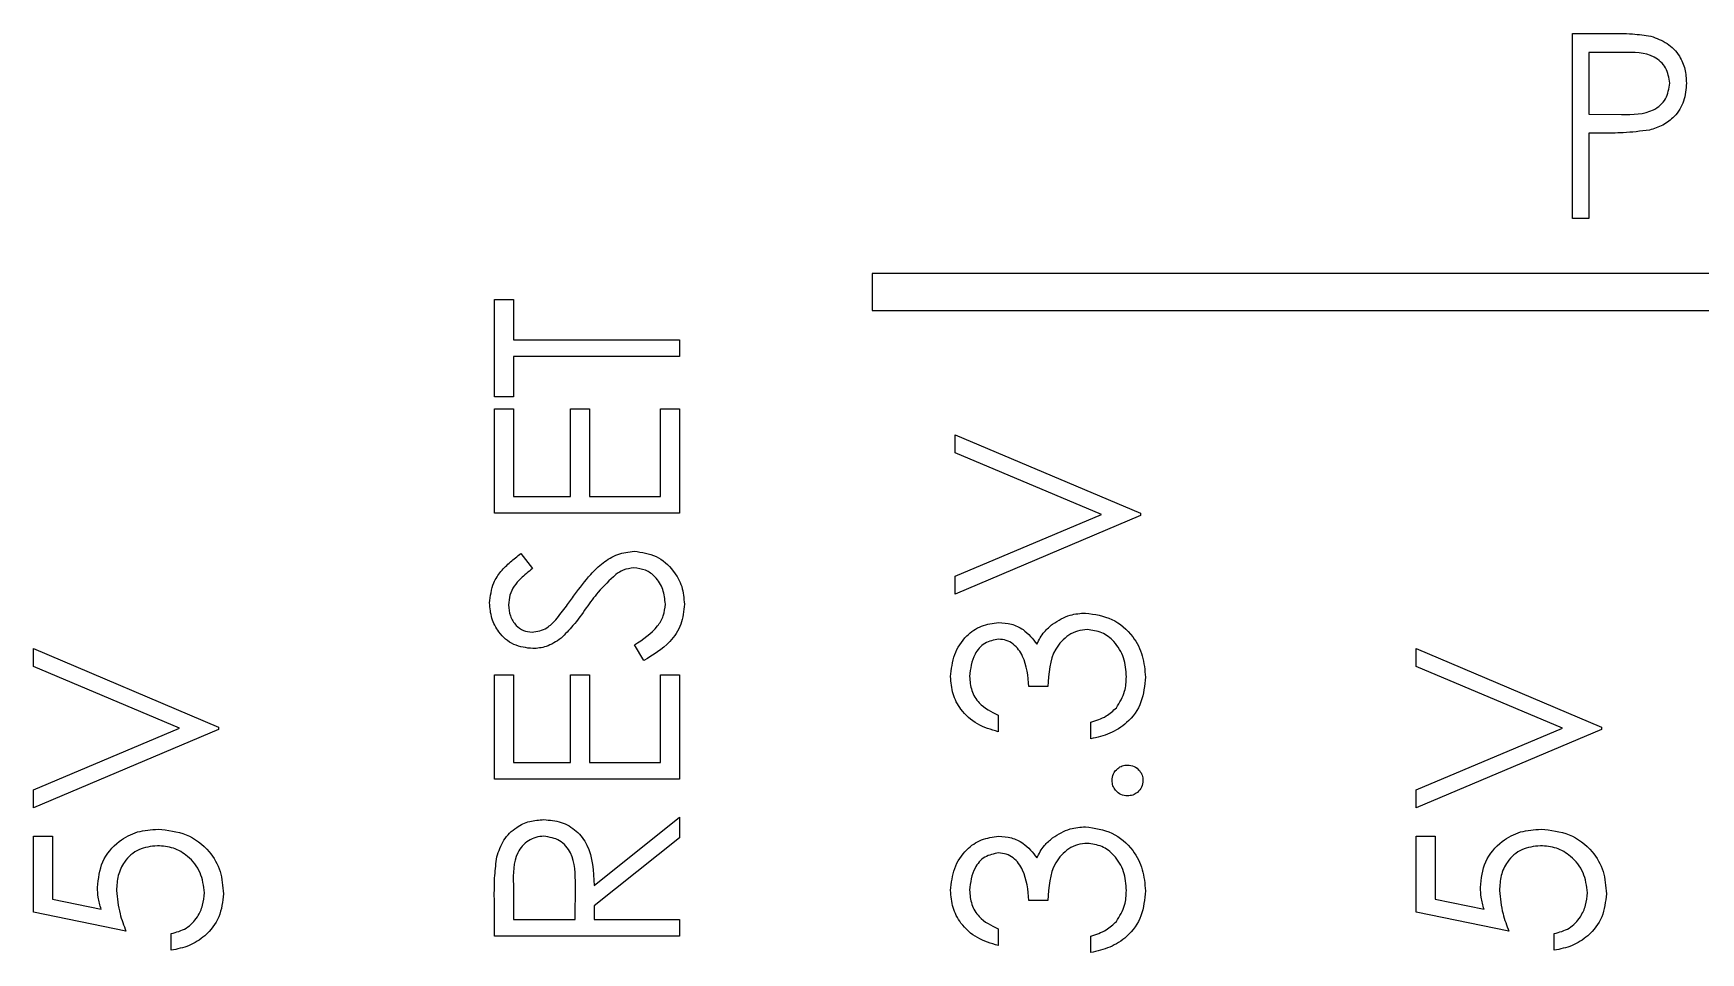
# Model space of a CAD drawing. Header units: millimetres. Extents: x -2889 to 8174, y 2447 to 8478.
# Drawn here: x 2747.562 to 2748.462, y 3450.784 to 3451.281 of the extents above; entities that cross this region are included whole.
import ezdxf

# ---------------------------------------------------------------- set-up
doc = ezdxf.new("R2010")
doc.units = ezdxf.units.MM

msp = doc.modelspace()

# ---------------------------------------------------------------- linework, layer by layer
at = {"color": 7, "linetype": 'Continuous', "lineweight": 25}
for p, q in [((2748.39236, 3451.18058), (2748.39236, 3451.28058)), ((2748.39236, 3451.28058), (2748.41197, 3451.28058)), ((2748.40133, 3451.27032), (2748.40133, 3451.23699)), ((2748.41962, 3451.27032), (2748.40133, 3451.27032)), ((2748.40133, 3451.23699), (2748.41884, 3451.23677)), ((2748.40133, 3451.22673), (2748.40133, 3451.18058)), ((2748.40849, 3451.22673), (2748.40133, 3451.22673)), ((2748.40133, 3451.18058), (2748.39236, 3451.18058)), ((2748.01449, 3451.15102), (2748.01449, 3451.13102)), ((2749.23433, 3451.15102), (2748.01449, 3451.15102)), ((2747.81054, 3451.08437), (2747.81054, 3451.13694)), ((2747.81054, 3451.13694), (2747.8208, 3451.13694)), ((2747.8208, 3451.13694), (2747.8208, 3451.11514)), ((2748.01449, 3451.13102), (2749.23433, 3451.13102)), ((2747.8208, 3451.11514), (2747.91054, 3451.11514)), ((2747.91054, 3451.11514), (2747.91054, 3451.10617)), ((2747.91054, 3451.10617), (2747.8208, 3451.10617)), ((2747.8208, 3451.10617), (2747.8208, 3451.08437)), ((2747.8208, 3451.08437), (2747.81054, 3451.08437)), ((2747.81054, 3451.02155), (2747.81054, 3451.07796)), ((2747.81054, 3451.07796), (2747.8208, 3451.07796)), ((2747.8208, 3451.07796), (2747.8208, 3451.03053)), ((2747.85157, 3451.03053), (2747.85157, 3451.07796)), ((2747.85157, 3451.07796), (2747.86182, 3451.07796)), ((2747.86182, 3451.07796), (2747.86182, 3451.03053)), ((2747.90028, 3451.07796), (2747.91054, 3451.07796)), ((2747.90028, 3451.03053), (2747.90028, 3451.07796)), ((2747.91054, 3451.07796), (2747.91054, 3451.02155)), ((2748.05934, 3451.05425), (2748.05934, 3451.06386)), ((2748.05934, 3451.06386), (2748.15934, 3451.02155)), ((2748.13814, 3451.02091), (2748.05934, 3451.05425)), ((2747.8208, 3451.03053), (2747.85157, 3451.03053)), ((2747.86182, 3451.03053), (2747.90028, 3451.03053)), ((2747.91054, 3451.02155), (2747.81054, 3451.02155)), ((2748.05934, 3450.98758), (2748.13814, 3451.02091)), ((2748.15934, 3451.02027), (2748.05934, 3450.97796)), ((2748.15934, 3451.02155), (2748.15934, 3451.02027)), ((2747.8249, 3450.99976), (2747.83105, 3450.99165)), ((2748.05934, 3450.97796), (2748.05934, 3450.98758)), ((2747.56174, 3450.93886), (2747.56174, 3450.94848)), ((2747.56174, 3450.94848), (2747.66174, 3450.90617)), ((2747.89125, 3450.94207), (2747.88618, 3450.95052)), ((2748.30814, 3450.93886), (2748.30814, 3450.94848)), ((2748.30814, 3450.94848), (2748.40814, 3450.90617)), ((2747.64055, 3450.90553), (2747.56174, 3450.93886)), ((2748.38694, 3450.90553), (2748.30814, 3450.93886)), ((2747.81054, 3450.87796), (2747.81054, 3450.93437)), ((2747.81054, 3450.93437), (2747.8208, 3450.93437)), ((2747.8208, 3450.93437), (2747.8208, 3450.88694)), ((2747.85157, 3450.88694), (2747.85157, 3450.93437)), ((2747.85157, 3450.93437), (2747.86182, 3450.93437)), ((2747.86182, 3450.93437), (2747.86182, 3450.88694)), ((2747.90028, 3450.88694), (2747.90028, 3450.93437)), ((2747.90028, 3450.93437), (2747.91054, 3450.93437)), ((2747.91054, 3450.93437), (2747.91054, 3450.87796)), ((2748.10934, 3450.92796), (2748.09908, 3450.92796)), ((2748.08242, 3450.91258), (2748.08242, 3450.9036)), ((2747.56174, 3450.87219), (2747.64055, 3450.90553)), ((2747.66174, 3450.90489), (2747.56174, 3450.86258)), ((2747.66174, 3450.90617), (2747.66174, 3450.90489)), ((2748.13242, 3450.89976), (2748.13242, 3450.90873)), ((2748.30814, 3450.87219), (2748.38694, 3450.90553)), ((2748.40814, 3450.90489), (2748.30814, 3450.86258)), ((2748.40814, 3450.90617), (2748.40814, 3450.90489)), ((2747.8208, 3450.88694), (2747.85157, 3450.88694)), ((2747.86182, 3450.88694), (2747.90028, 3450.88694)), ((2747.91054, 3450.87796), (2747.81054, 3450.87796)), ((2747.56174, 3450.86258), (2747.56174, 3450.87219)), ((2748.30814, 3450.86258), (2748.30814, 3450.87219)), ((2747.86439, 3450.82071), (2747.91054, 3450.85745)), ((2747.91054, 3450.85745), (2747.91054, 3450.84635)), ((2747.56174, 3450.84719), (2747.572, 3450.84719)), ((2747.56174, 3450.80617), (2747.56174, 3450.84719)), ((2747.572, 3450.84719), (2747.572, 3450.81318)), ((2747.91054, 3450.84635), (2747.86439, 3450.80961)), ((2748.30814, 3450.84719), (2748.31839, 3450.84719)), ((2748.30814, 3450.80617), (2748.30814, 3450.84719)), ((2748.31839, 3450.84719), (2748.31839, 3450.81318)), ((2747.572, 3450.81318), (2747.5983, 3450.80779)), ((2747.81054, 3450.79335), (2747.81054, 3450.81336)), ((2747.8208, 3450.82107), (2747.8208, 3450.80232)), ((2747.85413, 3450.80232), (2747.85427, 3450.82063)), ((2748.10934, 3450.81258), (2748.09908, 3450.81258)), ((2748.31839, 3450.81318), (2748.34469, 3450.80779)), ((2747.61174, 3450.79591), (2747.56174, 3450.80617)), ((2747.86439, 3450.80961), (2747.86439, 3450.80232)), ((2748.35814, 3450.79591), (2748.30814, 3450.80617)), ((2747.6361, 3450.78566), (2747.6361, 3450.79463)), ((2747.8208, 3450.80232), (2747.85413, 3450.80232)), ((2747.86439, 3450.80232), (2747.91054, 3450.80232)), ((2747.91054, 3450.80232), (2747.91054, 3450.79335)), ((2748.08242, 3450.79719), (2748.08242, 3450.78822)), ((2748.38249, 3450.78566), (2748.38249, 3450.79463)), ((2747.91054, 3450.79335), (2747.81054, 3450.79335)), ((2748.13242, 3450.78437), (2748.13242, 3450.79335))]:
    msp.add_line(p, q, dxfattribs=at)
for points, knots in [([(2748.41197, 3451.28058), (2748.41625, 3451.28059), (2748.42388, 3451.28061), (2748.43143, 3451.27954), (2748.43475, 3451.27907)], [0, 0, 0, 0, 0.5603137, 1, 1, 1, 1]), ([(2748.43475, 3451.27907), (2748.43778, 3451.27797), (2748.44385, 3451.27577), (2748.45018, 3451.26904), (2748.45345, 3451.26133), (2748.45375, 3451.25628), (2748.4539, 3451.25375)], [0, 0, 0, 0, 0.279733, 0.559348, 0.779491, 1, 1, 1, 1]), ([(2748.44492, 3451.25371), (2748.44447, 3451.25658), (2748.4438, 3451.26091), (2748.44011, 3451.26542), (2748.43304, 3451.27047), (2748.42558, 3451.27039), (2748.41962, 3451.27032)], [0, 0, 0, 0, 0.24905, 0.374775, 0.500475, 1, 1, 1, 1]), ([(2748.41884, 3451.23677), (2748.42493, 3451.23676), (2748.43254, 3451.23675), (2748.43995, 3451.24171), (2748.44381, 3451.24631), (2748.44448, 3451.25076), (2748.44492, 3451.25371)], [0, 0, 0, 0, 0.499695, 0.625321, 0.751028, 1, 1, 1, 1]), ([(2748.4539, 3451.25375), (2748.45366, 3451.25045), (2748.45319, 3451.24387), (2748.44817, 3451.23585), (2748.44136, 3451.23067), (2748.43642, 3451.22914), (2748.43395, 3451.22837)], [0, 0, 0, 0, 0.280099, 0.559324, 0.779458, 1, 1, 1, 1]), ([(2748.43395, 3451.22837), (2748.42921, 3451.22778), (2748.42076, 3451.22672), (2748.41224, 3451.22673), (2748.40849, 3451.22673)], [0, 0, 0, 0, 0.559686, 1, 1, 1, 1]), ([(2747.80798, 3450.97312), (2747.80842, 3450.97686), (2747.80915, 3450.98304), (2747.81395, 3450.9903), (2747.81911, 3450.99539), (2747.82297, 3450.9983), (2747.8249, 3450.99976)], [0, 0, 0, 0, 0.338743, 0.558848, 0.77935, 1, 1, 1, 1]), ([(2747.85377, 3450.97748), (2747.85659, 3450.98126), (2747.86124, 3450.98748), (2747.86896, 3450.99502), (2747.87692, 3450.99991), (2747.883, 3451.00067), (2747.88604, 3451.00104)], [0, 0, 0, 0, 0.340499, 0.5607042, 0.7805779, 1, 1, 1, 1]), ([(2747.88604, 3451.00104), (2747.89013, 3451.00048), (2747.89832, 3450.99935), (2747.90705, 3450.99138), (2747.91232, 3450.98213), (2747.91284, 3450.97569), (2747.91311, 3450.97247)], [0, 0, 0, 0, 0.2791825, 0.5590727, 0.7794364, 1, 1, 1, 1]), ([(2747.83105, 3450.99165), (2747.8289, 3450.98992), (2747.82536, 3450.98707), (2747.82108, 3450.98238), (2747.81866, 3450.97748), (2747.81837, 3450.9739), (2747.81823, 3450.97211)], [0, 0, 0, 0, 0.3404188, 0.5604985, 0.7801794, 1, 1, 1, 1]), ([(2747.87609, 3450.98848), (2747.87279, 3450.9854), (2747.8669, 3450.97989), (2747.86221, 3450.97334), (2747.86014, 3450.97045)], [0, 0, 0, 0, 0.5595, 1, 1, 1, 1]), ([(2747.8859, 3450.99207), (2747.88391, 3450.99182), (2747.88035, 3450.99138), (2747.87739, 3450.98937), (2747.87609, 3450.98848)], [0, 0, 0, 0, 0.55899, 1, 1, 1, 1]), ([(2747.90285, 3450.97247), (2747.90258, 3450.97516), (2747.90204, 3450.98053), (2747.898, 3450.9871), (2747.89224, 3450.99127), (2747.88801, 3450.9918), (2747.8859, 3450.99207)], [0, 0, 0, 0, 0.280255, 0.560109, 0.78008, 1, 1, 1, 1]), ([(2747.84381, 3450.96404), (2747.84573, 3450.96651), (2747.84915, 3450.97091), (2747.85236, 3450.97548), (2747.85377, 3450.97748)], [0, 0, 0, 0, 0.559906, 1, 1, 1, 1]), ([(2747.83131, 3450.94848), (2747.82777, 3450.94891), (2747.82067, 3450.94979), (2747.81295, 3450.9566), (2747.8087, 3450.96477), (2747.80822, 3450.97034), (2747.80798, 3450.97312)], [0, 0, 0, 0, 0.279497, 0.558769, 0.779387, 1, 1, 1, 1]), ([(2747.81823, 3450.97211), (2747.81839, 3450.97008), (2747.8187, 3450.96603), (2747.82182, 3450.96114), (2747.8261, 3450.95794), (2747.8293, 3450.95761), (2747.83089, 3450.95745)], [0, 0, 0, 0, 0.280274, 0.559931, 0.77992, 1, 1, 1, 1]), ([(2747.86014, 3450.97045), (2747.85784, 3450.96719), (2747.85373, 3450.96137), (2747.84874, 3450.95629), (2747.84654, 3450.95407)], [0, 0, 0, 0, 0.560415, 1, 1, 1, 1]), ([(2747.88618, 3450.95052), (2747.89075, 3450.95349), (2747.89712, 3450.95763), (2747.90219, 3450.96611), (2747.90263, 3450.97035), (2747.90285, 3450.97247)], [0, 0, 0, 0, 0.559321, 0.779782, 1, 1, 1, 1]), ([(2747.91311, 3450.97247), (2747.91273, 3450.96878), (2747.91199, 3450.96138), (2747.90446, 3450.94998), (2747.89626, 3450.94507), (2747.89125, 3450.94207)], [0, 0, 0, 0, 0.279875, 0.559691, 1, 1, 1, 1]), ([(2748.11186, 3450.96174), (2748.11493, 3450.96365), (2748.1204, 3450.96707), (2748.12681, 3450.96751), (2748.12963, 3450.96771)], [0, 0, 0, 0, 0.55946, 1, 1, 1, 1]), ([(2748.12963, 3450.96771), (2748.13454, 3450.96699), (2748.14436, 3450.96557), (2748.15514, 3450.95617), (2748.16101, 3450.94473), (2748.1616, 3450.93699), (2748.1619, 3450.93311)], [0, 0, 0, 0, 0.279342, 0.558834, 0.779273, 1, 1, 1, 1]), ([(2747.83089, 3450.95745), (2747.83229, 3450.95757), (2747.83508, 3450.95782), (2747.83968, 3450.95996), (2747.84225, 3450.96249), (2747.84381, 3450.96404)], [0, 0, 0, 0, 0.279835, 0.559803, 1, 1, 1, 1]), ([(2748.05677, 3450.93337), (2748.05721, 3450.93742), (2748.05808, 3450.94551), (2748.0645, 3450.9552), (2748.07322, 3450.96135), (2748.07958, 3450.96217), (2748.08276, 3450.96258)], [0, 0, 0, 0, 0.280085, 0.559868, 0.780099, 1, 1, 1, 1]), ([(2748.08276, 3450.96258), (2748.08507, 3450.96242), (2748.08969, 3450.96209), (2748.09736, 3450.95849), (2748.10107, 3450.95378), (2748.10333, 3450.9509)], [0, 0, 0, 0, 0.280508, 0.560792, 1, 1, 1, 1]), ([(2748.10333, 3450.9509), (2748.10454, 3450.95323), (2748.10672, 3450.95739), (2748.11029, 3450.96041), (2748.11186, 3450.96174)], [0, 0, 0, 0, 0.559795, 1, 1, 1, 1]), ([(2748.13049, 3450.95873), (2748.12875, 3450.95859), (2748.12526, 3450.9583), (2748.11896, 3450.95518), (2748.11032, 3450.94589), (2748.10973, 3450.93514), (2748.10934, 3450.92796)], [0, 0, 0, 0, 0.125576, 0.251167, 0.500604, 1, 1, 1, 1]), ([(2748.15165, 3450.93327), (2748.15141, 3450.93674), (2748.15095, 3450.94366), (2748.14578, 3450.95206), (2748.13864, 3450.95772), (2748.13321, 3450.9584), (2748.13049, 3450.95873)], [0, 0, 0, 0, 0.280589, 0.560141, 0.780308, 1, 1, 1, 1]), ([(2747.84654, 3450.95407), (2747.84394, 3450.9523), (2747.83931, 3450.94916), (2747.83376, 3450.94868), (2747.83131, 3450.94848)], [0, 0, 0, 0, 0.55984, 1, 1, 1, 1]), ([(2748.08272, 3450.9536), (2748.0801, 3450.9531), (2748.07484, 3450.95208), (2748.06837, 3450.94442), (2748.06754, 3450.93763), (2748.06703, 3450.93349)], [0, 0, 0, 0, 0.278884, 0.56004, 1, 1, 1, 1]), ([(2748.09908, 3450.92796), (2748.09855, 3450.93361), (2748.09776, 3450.94207), (2748.09192, 3450.95039), (2748.08693, 3450.9532), (2748.08412, 3450.95347), (2748.08272, 3450.9536)], [0, 0, 0, 0, 0.499406, 0.748973, 0.87454, 1, 1, 1, 1]), ([(2748.08242, 3450.9036), (2748.07857, 3450.90476), (2748.07089, 3450.90706), (2748.06239, 3450.9147), (2748.05751, 3450.92394), (2748.05702, 3450.93023), (2748.05677, 3450.93337)], [0, 0, 0, 0, 0.280288, 0.55968, 0.779747, 1, 1, 1, 1]), ([(2748.06703, 3450.93349), (2748.06724, 3450.93089), (2748.06765, 3450.9257), (2748.07266, 3450.91744), (2748.07871, 3450.91442), (2748.08242, 3450.91258)], [0, 0, 0, 0, 0.280622, 0.560395, 1, 1, 1, 1]), ([(2748.1619, 3450.93311), (2748.1615, 3450.92852), (2748.1607, 3450.91936), (2748.15302, 3450.90853), (2748.14292, 3450.90225), (2748.13592, 3450.90059), (2748.13242, 3450.89976)], [0, 0, 0, 0, 0.279886, 0.558979, 0.779263, 1, 1, 1, 1]), ([(2748.14624, 3450.91657), (2748.14803, 3450.91944), (2748.15125, 3450.92458), (2748.15153, 3450.93061), (2748.15165, 3450.93327)], [0, 0, 0, 0, 0.558748, 1, 1, 1, 1]), ([(2748.13242, 3450.90873), (2748.13532, 3450.90965), (2748.14051, 3450.91128), (2748.14449, 3450.91495), (2748.14624, 3450.91657)], [0, 0, 0, 0, 0.560694, 1, 1, 1, 1]), ([(2748.14395, 3450.87732), (2748.1441, 3450.87855), (2748.14438, 3450.88101), (2748.14666, 3450.88373), (2748.14939, 3450.8854), (2748.15132, 3450.88557), (2748.15229, 3450.88566)], [0, 0, 0, 0, 0.279647, 0.559299, 0.779615, 1, 1, 1, 1]), ([(2748.15229, 3450.88566), (2748.15351, 3450.8855), (2748.15596, 3450.8852), (2748.15869, 3450.88295), (2748.16035, 3450.88021), (2748.16053, 3450.87829), (2748.16062, 3450.87732)], [0, 0, 0, 0, 0.279539, 0.559327, 0.779689, 1, 1, 1, 1]), ([(2748.15229, 3450.86899), (2748.15105, 3450.86913), (2748.14859, 3450.8694), (2748.14589, 3450.87169), (2748.1442, 3450.87442), (2748.14404, 3450.87635), (2748.14395, 3450.87732)], [0, 0, 0, 0, 0.279517, 0.559326, 0.779544, 1, 1, 1, 1]), ([(2748.16062, 3450.87732), (2748.16047, 3450.87609), (2748.16018, 3450.87364), (2748.1579, 3450.87094), (2748.15519, 3450.86923), (2748.15325, 3450.86907), (2748.15229, 3450.86899)], [0, 0, 0, 0, 0.279537, 0.559056, 0.779442, 1, 1, 1, 1]), ([(2747.59636, 3450.81957), (2747.59687, 3450.82435), (2747.59789, 3450.83391), (2747.60686, 3450.84445), (2747.61783, 3450.85027), (2747.62532, 3450.85078), (2747.62907, 3450.85104)], [0, 0, 0, 0, 0.279686, 0.559005, 0.779285, 1, 1, 1, 1]), ([(2747.62907, 3450.85104), (2747.63426, 3450.85046), (2747.64463, 3450.8493), (2747.65669, 3450.84031), (2747.66338, 3450.82842), (2747.664, 3450.82025), (2747.66431, 3450.81616)], [0, 0, 0, 0, 0.279894, 0.559306, 0.779426, 1, 1, 1, 1]), ([(2747.8119, 3450.83602), (2747.81294, 3450.83916), (2747.81502, 3450.84543), (2747.82177, 3450.85203), (2747.82952, 3450.85567), (2747.8347, 3450.856), (2747.83728, 3450.85617)], [0, 0, 0, 0, 0.279836, 0.559487, 0.779616, 1, 1, 1, 1]), ([(2747.83728, 3450.85617), (2747.84045, 3450.85591), (2747.84677, 3450.85538), (2747.85517, 3450.85044), (2747.86359, 3450.83918), (2747.86406, 3450.82832), (2747.86439, 3450.82071)], [0, 0, 0, 0, 0.187115, 0.373967, 0.560898, 1, 1, 1, 1]), ([(2748.11186, 3450.84635), (2748.11493, 3450.84826), (2748.1204, 3450.85168), (2748.12681, 3450.85213), (2748.12963, 3450.85232)], [0, 0, 0, 0, 0.55946, 1, 1, 1, 1]), ([(2748.12963, 3450.85232), (2748.13454, 3450.85161), (2748.14436, 3450.85018), (2748.15514, 3450.84078), (2748.16101, 3450.82935), (2748.1616, 3450.8216), (2748.1619, 3450.81773)], [0, 0, 0, 0, 0.279342, 0.558834, 0.779273, 1, 1, 1, 1]), ([(2748.34275, 3450.81957), (2748.34326, 3450.82435), (2748.34428, 3450.83391), (2748.35326, 3450.84445), (2748.36422, 3450.85027), (2748.37171, 3450.85078), (2748.37546, 3450.85104)], [0, 0, 0, 0, 0.279686, 0.559005, 0.779285, 1, 1, 1, 1]), ([(2748.37546, 3450.85104), (2748.38065, 3450.85046), (2748.39102, 3450.8493), (2748.40308, 3450.84031), (2748.40977, 3450.82842), (2748.41039, 3450.82025), (2748.4107, 3450.81616)], [0, 0, 0, 0, 0.279894, 0.559306, 0.779426, 1, 1, 1, 1]), ([(2747.62869, 3450.84207), (2747.62523, 3450.8417), (2747.61831, 3450.84096), (2747.61081, 3450.83422), (2747.60709, 3450.82607), (2747.60677, 3450.82066), (2747.60662, 3450.81795)], [0, 0, 0, 0, 0.279577, 0.558669, 0.779074, 1, 1, 1, 1]), ([(2747.65405, 3450.81669), (2747.65361, 3450.82043), (2747.65273, 3450.82793), (2747.6459, 3450.83628), (2747.63753, 3450.84136), (2747.63164, 3450.84183), (2747.62869, 3450.84207)], [0, 0, 0, 0, 0.279617, 0.559357, 0.779559, 1, 1, 1, 1]), ([(2747.83726, 3450.84719), (2747.8358, 3450.84708), (2747.83287, 3450.84686), (2747.82886, 3450.84491), (2747.82549, 3450.84207), (2747.82061, 3450.83466), (2747.82071, 3450.82711), (2747.8208, 3450.82107)], [0, 0, 0, 0, 0.125299, 0.250581, 0.375909, 0.501266, 1, 1, 1, 1]), ([(2747.85427, 3450.82063), (2747.85425, 3450.82678), (2747.85423, 3450.83447), (2747.84934, 3450.84204), (2747.84476, 3450.84604), (2747.84026, 3450.84673), (2747.83726, 3450.84719)], [0, 0, 0, 0, 0.499791, 0.625435, 0.751123, 1, 1, 1, 1]), ([(2748.05677, 3450.81799), (2748.05721, 3450.82204), (2748.05808, 3450.83013), (2748.0645, 3450.83982), (2748.07322, 3450.84597), (2748.07958, 3450.84678), (2748.08276, 3450.84719)], [0, 0, 0, 0, 0.280085, 0.5598683, 0.7800992, 1, 1, 1, 1]), ([(2748.08276, 3450.84719), (2748.08507, 3450.84703), (2748.08969, 3450.84671), (2748.09736, 3450.8431), (2748.10107, 3450.83839), (2748.10333, 3450.83552)], [0, 0, 0, 0, 0.280508, 0.560792, 1, 1, 1, 1]), ([(2748.10333, 3450.83552), (2748.10454, 3450.83784), (2748.10672, 3450.842), (2748.11029, 3450.84502), (2748.11186, 3450.84635)], [0, 0, 0, 0, 0.559795, 1, 1, 1, 1]), ([(2748.13049, 3450.84335), (2748.12875, 3450.8432), (2748.12526, 3450.84291), (2748.11896, 3450.83979), (2748.11032, 3450.8305), (2748.10973, 3450.81975), (2748.10934, 3450.81258)], [0, 0, 0, 0, 0.125576, 0.251167, 0.500604, 1, 1, 1, 1]), ([(2748.15165, 3450.81789), (2748.15141, 3450.82135), (2748.15095, 3450.82827), (2748.14578, 3450.83667), (2748.13864, 3450.84234), (2748.13321, 3450.84301), (2748.13049, 3450.84335)], [0, 0, 0, 0, 0.280589, 0.560141, 0.780308, 1, 1, 1, 1]), ([(2748.37508, 3450.84207), (2748.37162, 3450.8417), (2748.36471, 3450.84096), (2748.3572, 3450.83422), (2748.35348, 3450.82607), (2748.35316, 3450.82066), (2748.35301, 3450.81795)], [0, 0, 0, 0, 0.279577, 0.558669, 0.779074, 1, 1, 1, 1]), ([(2748.40044, 3450.81669), (2748.4, 3450.82043), (2748.39912, 3450.82793), (2748.39229, 3450.83628), (2748.38393, 3450.84136), (2748.37803, 3450.84183), (2748.37508, 3450.84207)], [0, 0, 0, 0, 0.279617, 0.559357, 0.779559, 1, 1, 1, 1]), ([(2747.81054, 3450.81336), (2747.81053, 3450.81761), (2747.8105, 3450.82519), (2747.81148, 3450.83271), (2747.8119, 3450.83602)], [0, 0, 0, 0, 0.56024, 1, 1, 1, 1]), ([(2748.08272, 3450.83822), (2748.0801, 3450.83771), (2748.07484, 3450.8367), (2748.06837, 3450.82904), (2748.06754, 3450.82225), (2748.06703, 3450.81811)], [0, 0, 0, 0, 0.278884, 0.56004, 1, 1, 1, 1]), ([(2748.09908, 3450.81258), (2748.09855, 3450.81822), (2748.09776, 3450.82669), (2748.09192, 3450.83501), (2748.08693, 3450.83781), (2748.08412, 3450.83808), (2748.08272, 3450.83822)], [0, 0, 0, 0, 0.499406, 0.748973, 0.87454, 1, 1, 1, 1]), ([(2747.5983, 3450.80779), (2747.59771, 3450.80995), (2747.59664, 3450.81382), (2747.59645, 3450.81781), (2747.59636, 3450.81957)], [0, 0, 0, 0, 0.5600642, 1, 1, 1, 1]), ([(2747.60662, 3450.81795), (2747.60705, 3450.81371), (2747.60783, 3450.80614), (2747.61055, 3450.79904), (2747.61174, 3450.79591)], [0, 0, 0, 0, 0.5594236, 1, 1, 1, 1]), ([(2747.6361, 3450.79463), (2747.63893, 3450.7954), (2747.64457, 3450.79695), (2747.65029, 3450.80306), (2747.65347, 3450.80986), (2747.65386, 3450.81441), (2747.65405, 3450.81669)], [0, 0, 0, 0, 0.280006, 0.559203, 0.779604, 1, 1, 1, 1]), ([(2747.66431, 3450.81616), (2747.66387, 3450.81188), (2747.663, 3450.8033), (2747.65532, 3450.79363), (2747.64601, 3450.78762), (2747.63941, 3450.78631), (2747.6361, 3450.78566)], [0, 0, 0, 0, 0.279632, 0.559041, 0.779372, 1, 1, 1, 1]), ([(2748.08242, 3450.78822), (2748.07857, 3450.78937), (2748.07089, 3450.79167), (2748.06239, 3450.79931), (2748.05751, 3450.80856), (2748.05702, 3450.81484), (2748.05677, 3450.81799)], [0, 0, 0, 0, 0.280288, 0.55968, 0.779747, 1, 1, 1, 1]), ([(2748.06703, 3450.81811), (2748.06724, 3450.81551), (2748.06765, 3450.81031), (2748.07266, 3450.80205), (2748.07871, 3450.79904), (2748.08242, 3450.79719)], [0, 0, 0, 0, 0.280622, 0.560395, 1, 1, 1, 1]), ([(2748.1619, 3450.81773), (2748.1615, 3450.81314), (2748.1607, 3450.80397), (2748.15302, 3450.79315), (2748.14292, 3450.78686), (2748.13592, 3450.7852), (2748.13242, 3450.78437)], [0, 0, 0, 0, 0.279886, 0.558979, 0.779263, 1, 1, 1, 1]), ([(2748.14624, 3450.80118), (2748.14803, 3450.80405), (2748.15125, 3450.8092), (2748.15153, 3450.81523), (2748.15165, 3450.81789)], [0, 0, 0, 0, 0.558748, 1, 1, 1, 1]), ([(2748.34469, 3450.80779), (2748.3441, 3450.80995), (2748.34304, 3450.81382), (2748.34284, 3450.81781), (2748.34275, 3450.81957)], [0, 0, 0, 0, 0.560064, 1, 1, 1, 1]), ([(2748.35301, 3450.81795), (2748.35344, 3450.81371), (2748.35422, 3450.80614), (2748.35694, 3450.79904), (2748.35814, 3450.79591)], [0, 0, 0, 0, 0.5594236, 1, 1, 1, 1]), ([(2748.38249, 3450.79463), (2748.38532, 3450.7954), (2748.39096, 3450.79695), (2748.39668, 3450.80306), (2748.39986, 3450.80986), (2748.40025, 3450.81441), (2748.40044, 3450.81669)], [0, 0, 0, 0, 0.280006, 0.559203, 0.779604, 1, 1, 1, 1]), ([(2748.4107, 3450.81616), (2748.41026, 3450.81188), (2748.40939, 3450.8033), (2748.40172, 3450.79363), (2748.3924, 3450.78762), (2748.3858, 3450.78631), (2748.38249, 3450.78566)], [0, 0, 0, 0, 0.279632, 0.559041, 0.779372, 1, 1, 1, 1]), ([(2748.13242, 3450.79335), (2748.13532, 3450.79426), (2748.14051, 3450.7959), (2748.14449, 3450.79957), (2748.14624, 3450.80118)], [0, 0, 0, 0, 0.560694, 1, 1, 1, 1])]:
    msp.add_open_spline(points, degree=3, knots=knots, dxfattribs=at)

doc.saveas('drawing.dxf')
